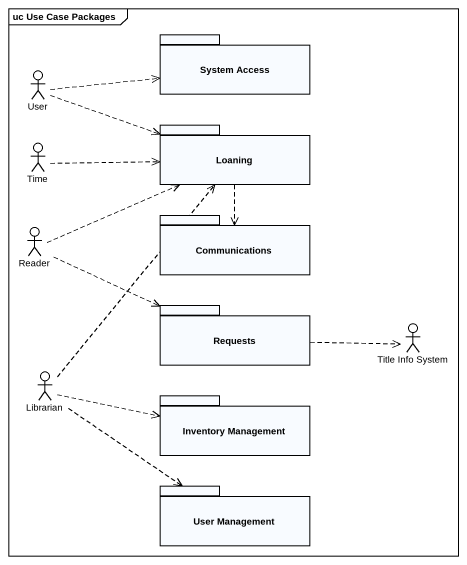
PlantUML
@startuml
mainframe uc Use Case Packages
package "System Access" as System_Access {
}
actor User
package Loaning {
}
actor Time
package Communications {
}
actor Reader
package Requests {
}
actor "Title Info System" as Title_Info_System
actor Librarian
package "Inventory Management" as Inventory_Management {
}
package "User Management" as User_Management {
}
User .right.> System_Access
User .right.> Loaning
Loaning ..> Communications
Time .right.> Loaning
Reader .right.> Loaning
Reader .right.> Requests
Requests .right.> Title_Info_System
Librarian .up.> Loaning
Librarian .right.> Inventory_Management
Librarian ..> User_Management
@enduml
